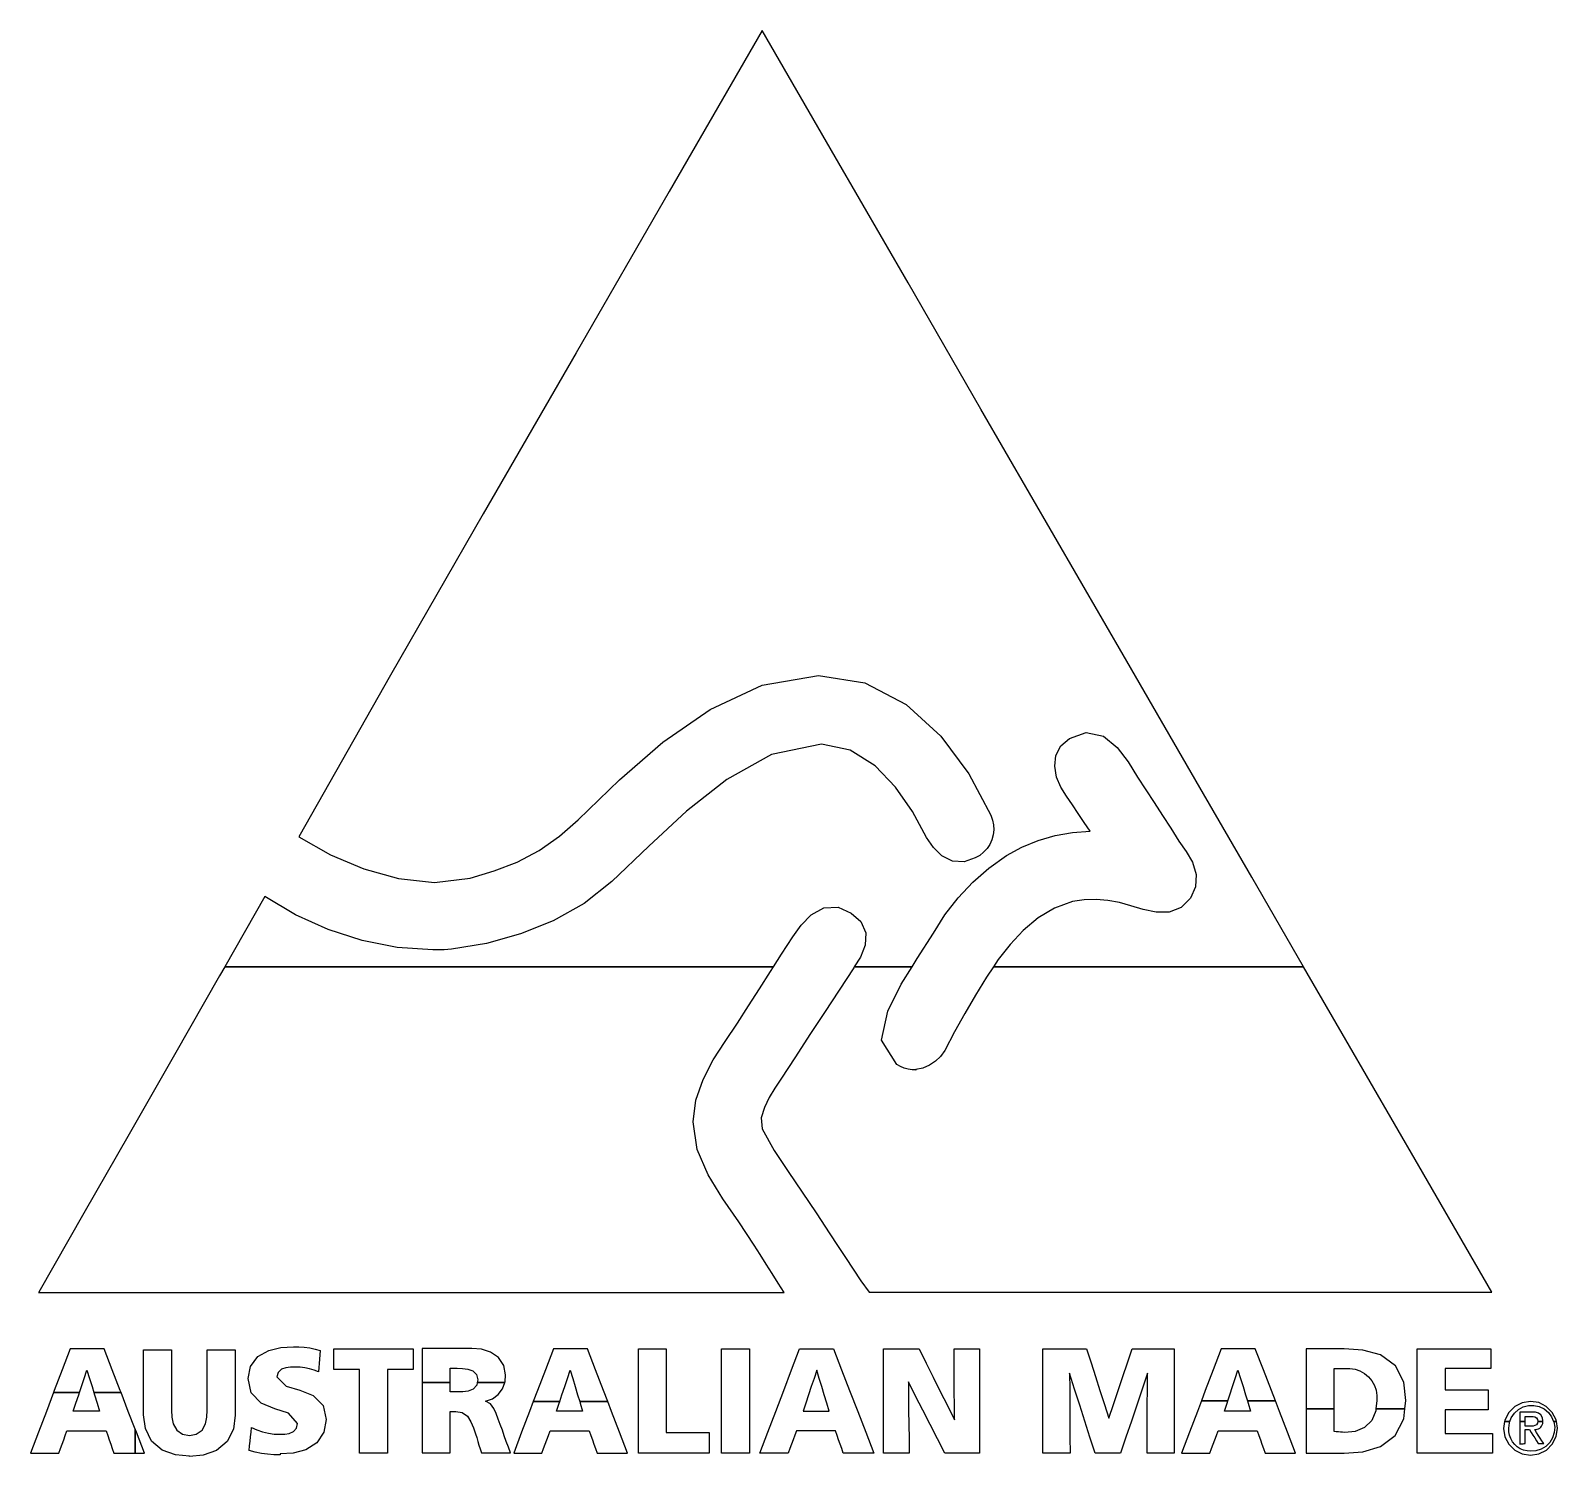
# Model space of a CAD drawing. Extents: x 0 to 37.9, y -35.4 to 0.
import ezdxf

# ---------------------------------------------------------------- set-up
doc = ezdxf.new("R2010")
doc.units = 0
doc.layers.get('0').update_dxf_attribs({"linetype": 'continuous'})

msp = doc.modelspace()

# ---------------------------------------------------------------- linework, layer by layer
at = {"color": 0}
for points in [[(18.174, 0), (15.863, -4), (13.553, -8.003), (11.246, -12.005), (8.944, -16.011), (6.667, -20.032), (7.449, -20.474), (8.276, -20.825), (9.14, -21.068), (10.032, -21.163), (10.922, -21.053), (11.514, -20.875), (12.09, -20.655), (12.639, -20.372), (13.139, -20.011), (13.607, -19.608), (14.634, -18.615), (15.711, -17.677), (16.885, -16.864), (18.177, -16.261), (19.579, -16.018), (20.725, -16.208), (21.755, -16.746), (22.616, -17.53), (23.313, -18.463), (23.855, -19.494), (23.899, -19.612), (23.925, -19.734), (23.93, -19.859), (23.916, -19.983), (23.883, -20.104), (23.831, -20.217), (23.762, -20.322), (23.678, -20.414), (23.58, -20.491), (23.471, -20.553), (23.193, -20.648), (22.9, -20.632), (22.638, -20.498), (22.429, -20.291), (22.262, -20.047), (21.907, -19.403), (21.489, -18.799), (20.981, -18.269), (20.363, -17.877), (19.648, -17.727), (18.407, -17.982), (17.296, -18.602), (16.298, -19.396), (15.361, -20.261), (14.441, -21.143), (13.752, -21.686), (12.985, -22.114), (12.17, -22.443), (11.324, -22.681), (10.456, -22.82), (10.364, -22.829), (10.272, -22.835), (10.179, -22.838), (10.086, -22.839), (9.993, -22.839), (9.108, -22.781), (8.239, -22.604), (7.395, -22.328), (6.586, -21.965), (5.821, -21.516), (4.825, -23.258), (9.369, -23.258), (13.914, -23.258), (18.458, -23.258), (18.66, -22.943), (18.939, -22.516), (19.148, -22.224), (19.396, -21.966), (19.707, -21.791), (20.062, -21.779), (20.389, -21.923), (20.625, -22.13), (20.755, -22.413), (20.736, -22.725), (20.615, -23.016), (20.465, -23.258), (21.899, -23.258), (22.027, -23.052), (22.429, -22.421), (22.715, -21.97), (23.043, -21.548), (23.409, -21.159), (23.81, -20.807), (24.244, -20.495), (24.628, -20.285), (25.034, -20.118), (25.454, -19.995), (25.886, -19.919), (26.323, -19.889), (26.177, -19.671), (26.03, -19.454), (25.885, -19.236), (25.74, -19.017), (25.596, -18.799), (25.487, -18.548), (25.443, -18.278), (25.474, -18.008), (25.599, -17.766), (25.807, -17.59), (26.225, -17.44), (26.655, -17.53), (26.998, -17.812), (27.265, -18.17), (27.503, -18.547), (27.711, -18.863), (27.918, -19.18), (28.123, -19.498), (28.328, -19.815), (28.53, -20.135), (28.709, -20.392), (28.865, -20.663), (28.958, -20.962), (28.945, -21.273), (28.813, -21.556), (28.585, -21.784), (28.285, -21.902), (27.961, -21.905), (27.643, -21.837), (27.332, -21.746), (27.051, -21.662), (26.763, -21.609), (26.472, -21.587), (26.179, -21.595), (25.889, -21.635), (25.44, -21.8), (25.029, -22.046), (24.663, -22.354), (24.334, -22.703), (24.037, -23.08), (23.92, -23.258), (27.773, -23.258), (31.626, -23.258), (30.338, -21.031), (29.05, -18.804), (27.237, -15.67), (25.425, -12.536), (23.612, -9.402), (21.8, -6.268), (19.987, -3.134)], [(18.458, -23.258), (13.914, -23.258), (9.369, -23.258), (4.825, -23.258), (4.697, -23.481), (3.574, -25.448), (2.45, -27.413), (1.327, -29.379), (0.204, -31.345), (0.203, -31.346), (0.202, -31.348), (0.201, -31.35), (0.199, -31.352), (0.198, -31.353), (3.903, -31.353), (7.607, -31.353), (11.311, -31.353), (15.015, -31.353), (18.719, -31.353), (18.572, -31.116), (18.424, -30.879), (18.275, -30.643), (18.126, -30.406), (17.976, -30.17), (17.592, -29.593), (17.202, -29.019), (16.838, -28.428), (16.562, -27.793), (16.46, -27.109), (16.528, -26.569), (16.709, -26.055), (16.962, -25.572), (17.257, -25.113), (17.563, -24.662), (17.837, -24.232), (18.111, -23.802), (18.385, -23.372)], [(31.626, -23.258), (27.773, -23.258), (23.92, -23.258), (23.749, -23.517), (23.473, -23.962), (23.208, -24.415), (22.955, -24.874), (22.714, -25.339), (22.609, -25.483), (22.481, -25.606), (22.332, -25.704), (22.168, -25.774), (21.995, -25.813), (21.996, -25.814), (21.997, -25.816), (21.998, -25.818), (21.999, -25.819), (22, -25.821), (21.899, -25.817), (21.8, -25.801), (21.703, -25.774), (21.61, -25.736), (21.521, -25.688), (21.14, -25.084), (21.294, -24.357), (21.631, -23.689), (21.899, -23.258), (20.465, -23.258), (20.449, -23.283), (20.088, -23.837), (19.726, -24.39), (19.364, -24.944), (19.002, -25.498), (18.64, -26.051), (18.488, -26.276), (18.348, -26.509), (18.23, -26.754), (18.152, -27.014), (18.174, -27.281), (18.476, -27.824), (18.818, -28.344), (19.168, -28.859), (19.516, -29.374), (19.86, -29.893), (20.051, -30.185), (20.242, -30.477), (20.433, -30.769), (20.625, -31.06), (20.831, -31.34), (23.925, -31.34), (27.019, -31.34), (30.113, -31.34), (33.207, -31.34), (36.301, -31.34), (34.488, -28.206), (32.676, -25.072)], [(0.984, -32.75), (0.788, -33.267), (0.591, -33.785), (0.572, -33.834), (1.215, -33.834), (1.265, -33.688), (1.334, -33.485), (1.402, -33.282), (1.465, -33.485), (1.527, -33.688), (1.572, -33.834), (2.248, -33.834), (2.23, -33.786), (2.03, -33.268), (1.831, -32.75), (1.661, -32.75), (1.492, -32.75), (1.323, -32.75), (1.153, -32.75)], [(3.945, -35.412), (3.598, -35.379), (3.271, -35.264), (3.006, -35.041), (2.853, -34.73), (2.81, -34.385), (2.81, -34.064), (2.81, -33.742), (2.81, -33.42), (2.81, -33.098), (2.81, -32.777), (2.948, -32.777), (3.086, -32.777), (3.224, -32.777), (3.362, -32.777), (3.5, -32.777), (3.5, -33.075), (3.5, -33.374), (3.5, -33.672), (3.5, -33.971), (3.5, -34.269), (3.51, -34.444), (3.547, -34.615), (3.631, -34.769), (3.773, -34.869), (3.945, -34.899), (4.118, -34.869), (4.26, -34.769), (4.344, -34.616), (4.382, -34.444), (4.392, -34.269), (4.392, -33.97), (4.392, -33.672), (4.392, -33.373), (4.392, -33.075), (4.392, -32.777), (4.53, -32.777), (4.668, -32.777), (4.806, -32.777), (4.945, -32.777), (5.083, -32.777), (5.083, -33.1), (5.083, -33.424), (5.083, -33.748), (5.083, -34.072), (5.083, -34.396), (5.039, -34.741), (4.885, -35.052), (4.62, -35.275), (4.292, -35.39), (3.945, -35.422), (3.945, -35.42), (3.945, -35.418), (3.945, -35.416), (3.945, -35.414)], [(6.202, -35.385), (6.045, -35.381), (5.889, -35.367), (5.734, -35.345), (5.581, -35.313), (5.429, -35.272), (5.441, -35.158), (5.454, -35.044), (5.466, -34.931), (5.478, -34.817), (5.49, -34.703), (5.624, -34.764), (5.764, -34.812), (5.908, -34.846), (6.054, -34.866), (6.202, -34.872), (6.316, -34.867), (6.428, -34.848), (6.533, -34.803), (6.608, -34.718), (6.63, -34.607), (6.41, -34.349), (6.065, -34.236), (5.731, -34.096), (5.48, -33.84), (5.403, -33.488), (5.462, -33.186), (5.649, -32.941), (5.919, -32.791), (6.22, -32.716), (6.53, -32.695), (6.666, -32.697), (6.801, -32.708), (6.936, -32.728), (7.068, -32.756), (7.199, -32.792), (7.191, -32.898), (7.182, -33.004), (7.174, -33.11), (7.165, -33.215), (7.157, -33.322), (7.046, -33.278), (6.932, -33.244), (6.815, -33.22), (6.697, -33.206), (6.578, -33.203), (6.461, -33.206), (6.346, -33.222), (6.236, -33.258), (6.148, -33.333), (6.117, -33.443), (6.354, -33.674), (6.694, -33.774), (7.02, -33.909), (7.266, -34.159), (7.342, -34.502), (7.29, -34.82), (7.113, -35.088), (6.838, -35.257), (6.525, -35.337), (6.202, -35.359), (6.202, -35.364), (6.202, -35.369), (6.202, -35.375), (6.202, -35.38)], [(8.176, -33.261), (8.048, -33.261), (7.919, -33.261), (7.792, -33.261), (7.663, -33.261), (7.535, -33.261), (7.535, -33.159), (7.535, -33.057), (7.535, -32.955), (7.535, -32.853), (7.535, -32.75), (7.929, -32.75), (8.323, -32.75), (8.717, -32.75), (9.11, -32.75), (9.504, -32.75), (9.504, -32.852), (9.504, -32.954), (9.504, -33.056), (9.504, -33.158), (9.504, -33.261), (9.376, -33.261), (9.248, -33.261), (9.12, -33.261), (8.992, -33.261), (8.864, -33.261), (8.864, -33.676), (8.864, -34.092), (8.864, -34.507), (8.864, -34.923), (8.864, -35.338), (8.726, -35.338), (8.588, -35.338), (8.451, -35.338), (8.313, -35.338), (8.176, -35.338), (8.176, -34.922), (8.176, -34.507), (8.176, -34.091), (8.176, -33.676)], [(9.731, -33.581), (10.422, -33.581), (10.422, -33.581), (10.422, -33.464), (10.422, -33.346), (10.422, -33.229), (10.458, -33.229), (10.494, -33.229), (10.53, -33.229), (10.566, -33.229), (10.602, -33.229), (10.733, -33.234), (10.863, -33.253), (10.986, -33.298), (11.079, -33.388), (11.11, -33.515), (11.098, -33.581), (11.785, -33.581), (11.788, -33.572), (11.798, -33.393), (11.757, -33.159), (11.627, -32.961), (11.43, -32.829), (11.202, -32.76), (10.964, -32.74), (10.718, -32.74), (10.471, -32.74), (10.225, -32.74), (9.978, -32.74), (9.731, -32.74), (9.731, -33.257)], [(12.49, -34.059), (13.148, -34.059), (13.203, -33.891), (13.271, -33.688), (13.339, -33.485), (13.406, -33.282), (13.468, -33.485), (13.53, -33.688), (13.592, -33.891), (13.643, -34.059), (14.34, -34.059), (14.234, -33.786), (14.034, -33.268), (13.835, -32.75), (13.666, -32.75), (13.496, -32.75), (13.327, -32.75), (13.158, -32.75), (12.988, -32.75), (12.791, -33.267), (12.595, -33.785)], [(15.1, -32.75), (15.238, -32.75), (15.377, -32.75), (15.516, -32.75), (15.654, -32.75), (15.793, -32.75), (15.793, -33.165), (15.793, -33.581), (15.793, -33.996), (15.793, -34.412), (15.793, -34.827), (16.006, -34.827), (16.22, -34.827), (16.433, -34.827), (16.646, -34.827), (16.859, -34.827), (16.859, -34.929), (16.859, -35.031), (16.859, -35.133), (16.859, -35.235), (16.859, -35.338), (16.507, -35.338), (16.155, -35.338), (15.803, -35.338), (15.451, -35.338), (15.1, -35.338), (15.1, -34.82), (15.1, -34.303), (15.1, -33.785), (15.1, -33.267)], [(17.169, -32.75), (17.306, -32.75), (17.444, -32.75), (17.581, -32.75), (17.719, -32.75), (17.857, -32.75), (17.857, -33.268), (17.857, -33.785), (17.857, -34.303), (17.857, -34.821), (17.857, -35.338), (17.719, -35.338), (17.582, -35.338), (17.444, -35.338), (17.306, -35.338), (17.169, -35.338), (17.169, -34.82), (17.169, -34.303), (17.169, -33.785), (17.169, -33.267)], [(18.121, -35.338), (18.318, -34.82), (18.514, -34.303), (18.71, -33.785), (18.907, -33.267), (19.103, -32.75), (19.272, -32.75), (19.441, -32.75), (19.609, -32.75), (19.778, -32.75), (19.947, -32.75), (20.147, -33.268), (20.348, -33.785), (20.549, -34.303), (20.749, -34.821), (20.95, -35.338), (20.798, -35.338), (20.646, -35.338), (20.494, -35.338), (20.342, -35.338), (20.19, -35.338), (20.152, -35.228), (20.113, -35.118), (20.075, -35.008), (20.036, -34.898), (19.997, -34.787), (19.803, -34.787), (19.609, -34.787), (19.415, -34.787), (19.22, -34.787), (19.026, -34.787), (18.985, -34.897), (18.945, -35.007), (18.904, -35.117), (18.863, -35.228), (18.822, -35.338), (18.682, -35.338), (18.542, -35.338), (18.402, -35.338), (18.262, -35.338)], [(21.193, -32.75), (21.369, -32.75), (21.545, -32.75), (21.72, -32.75), (21.896, -32.75), (22.072, -32.75), (22.248, -33.102), (22.424, -33.454), (22.6, -33.806), (22.776, -34.158), (22.953, -34.51), (22.951, -34.158), (22.949, -33.806), (22.948, -33.454), (22.946, -33.102), (22.945, -32.75), (23.071, -32.75), (23.197, -32.75), (23.322, -32.75), (23.448, -32.75), (23.574, -32.75), (23.574, -33.268), (23.574, -33.785), (23.574, -34.303), (23.574, -34.821), (23.574, -35.338), (23.403, -35.338), (23.231, -35.338), (23.06, -35.338), (22.889, -35.338), (22.717, -35.338), (22.535, -34.984), (22.353, -34.63), (22.171, -34.276), (21.989, -33.921), (21.807, -33.568), (21.811, -33.922), (21.815, -34.276), (21.82, -34.63), (21.824, -34.984), (21.828, -35.338), (21.701, -35.338), (21.574, -35.338), (21.447, -35.338), (21.32, -35.338), (21.193, -35.338), (21.193, -34.82), (21.193, -34.303), (21.193, -33.785), (21.193, -33.267)], [(25.149, -32.75), (25.366, -32.75), (25.584, -32.75), (25.801, -32.75), (26.019, -32.75), (26.236, -32.75), (26.347, -33.095), (26.457, -33.439), (26.568, -33.784), (26.679, -34.128), (26.789, -34.473), (26.905, -34.128), (27.021, -33.784), (27.137, -33.439), (27.253, -33.094), (27.368, -32.75), (27.577, -32.75), (27.787, -32.75), (27.995, -32.75), (28.205, -32.75), (28.414, -32.75), (28.414, -33.268), (28.414, -33.785), (28.414, -34.303), (28.414, -34.821), (28.414, -35.338), (28.279, -35.338), (28.144, -35.338), (28.009, -35.338), (27.874, -35.338), (27.739, -35.338), (27.741, -34.94), (27.742, -34.543), (27.744, -34.145), (27.745, -33.748), (27.747, -33.351), (27.614, -33.748), (27.48, -34.146), (27.347, -34.543), (27.213, -34.941), (27.08, -35.338), (26.953, -35.338), (26.826, -35.338), (26.699, -35.338), (26.572, -35.338), (26.445, -35.338), (26.319, -34.94), (26.192, -34.543), (26.066, -34.145), (25.939, -33.748), (25.813, -33.351), (25.815, -33.748), (25.818, -34.146), (25.821, -34.543), (25.823, -34.941), (25.826, -35.338), (25.691, -35.338), (25.555, -35.338), (25.42, -35.338), (25.284, -35.338), (25.149, -35.338), (25.149, -34.82), (25.149, -34.303), (25.149, -33.785), (25.149, -33.267)], [(29.087, -34.042), (29.744, -34.042), (29.794, -33.891), (29.861, -33.688), (29.928, -33.485), (29.996, -33.282), (30.059, -33.485), (30.122, -33.688), (30.185, -33.891), (30.232, -34.042), (30.926, -34.042), (30.827, -33.786), (30.627, -33.268), (30.427, -32.75), (30.257, -32.75), (30.087, -32.75), (29.918, -32.75), (29.748, -32.75), (29.578, -32.75), (29.381, -33.267), (29.184, -33.785)], [(31.692, -34.24), (32.385, -34.24), (32.385, -34.179), (32.385, -33.866), (32.385, -33.553), (32.385, -33.24), (32.438, -33.24), (32.491, -33.24), (32.544, -33.24), (32.596, -33.24), (32.65, -33.24), (32.778, -33.237), (32.905, -33.256), (33.027, -33.299), (33.139, -33.362), (33.238, -33.445), (33.32, -33.544), (33.384, -33.656), (33.426, -33.778), (33.447, -33.905), (33.443, -34.034), (33.423, -34.24), (34.143, -34.24), (34.168, -34.034), (34.114, -33.577), (33.907, -33.169), (33.537, -32.9), (33.094, -32.78), (32.634, -32.75), (32.446, -32.75), (32.257, -32.75), (32.069, -32.75), (31.88, -32.75), (31.692, -32.75), (31.692, -33.267), (31.692, -33.785)], [(34.451, -32.75), (34.816, -32.75), (35.182, -32.75), (35.547, -32.75), (35.912, -32.75), (36.277, -32.75), (36.277, -32.848), (36.277, -32.946), (36.277, -33.044), (36.277, -33.141), (36.277, -33.24), (36.05, -33.24), (35.823, -33.24), (35.596, -33.24), (35.369, -33.24), (35.142, -33.24), (35.142, -33.346), (35.142, -33.452), (35.142, -33.558), (35.142, -33.665), (35.142, -33.771), (35.356, -33.771), (35.571, -33.771), (35.785, -33.771), (35.999, -33.771), (36.214, -33.771), (36.214, -33.87), (36.214, -33.968), (36.214, -34.066), (36.214, -34.165), (36.214, -34.264), (35.999, -34.264), (35.785, -34.264), (35.571, -34.264), (35.356, -34.264), (35.142, -34.264), (35.142, -34.38), (35.142, -34.497), (35.142, -34.614), (35.142, -34.731), (35.142, -34.848), (35.377, -34.848), (35.613, -34.848), (35.848, -34.848), (36.084, -34.848), (36.319, -34.848), (36.319, -34.946), (36.319, -35.044), (36.319, -35.142), (36.319, -35.239), (36.319, -35.338), (35.946, -35.338), (35.572, -35.338), (35.198, -35.338), (34.825, -35.338), (34.451, -35.338), (34.451, -34.82), (34.451, -34.303), (34.451, -33.785), (34.451, -33.267)], [(19.844, -34.298), (19.781, -34.095), (19.719, -33.891), (19.656, -33.688), (19.594, -33.485), (19.532, -33.282), (19.464, -33.485), (19.396, -33.688), (19.328, -33.891), (19.261, -34.095), (19.193, -34.298), (19.323, -34.298), (19.453, -34.298), (19.583, -34.298), (19.714, -34.298)], [(9.731, -33.581), (9.731, -33.776), (9.731, -34.294), (9.731, -34.812), (9.731, -35.33), (9.87, -35.33), (10.008, -35.33), (10.146, -35.33), (10.284, -35.33), (10.422, -35.33), (10.422, -35.125), (10.422, -34.92), (10.422, -34.716), (10.422, -34.511), (10.422, -34.306), (10.451, -34.306), (10.48, -34.306), (10.509, -34.306), (10.538, -34.306), (10.567, -34.306), (10.726, -34.329), (10.857, -34.422), (10.94, -34.559), (11.002, -34.708), (11.054, -34.861), (11.084, -34.955), (11.112, -35.049), (11.141, -35.143), (11.171, -35.236), (11.2, -35.33), (11.343, -35.33), (11.488, -35.33), (11.631, -35.33), (11.776, -35.33), (11.92, -35.33), (11.87, -35.189), (11.82, -35.048), (11.77, -34.907), (11.721, -34.767), (11.671, -34.626), (11.618, -34.493), (11.569, -34.359), (11.513, -34.227), (11.428, -34.114), (11.303, -34.046), (11.473, -33.989), (11.618, -33.884), (11.726, -33.741), (11.785, -33.581), (11.098, -33.581), (11.086, -33.648), (10.999, -33.749), (10.872, -33.798), (10.738, -33.814), (10.602, -33.817), (10.566, -33.817), (10.53, -33.817), (10.493, -33.817), (10.458, -33.817), (10.422, -33.817), (10.422, -33.699), (10.422, -33.581)], [(2.248, -33.834), (1.572, -33.834), (1.59, -33.891), (1.652, -34.095), (1.715, -34.298), (1.583, -34.298), (1.452, -34.298), (1.321, -34.298), (1.19, -34.298), (1.058, -34.298), (1.127, -34.095), (1.196, -33.891), (1.215, -33.834), (0.572, -33.834), (0.394, -34.303), (0.197, -34.82), (0, -35.338), (0.14, -35.338), (0.281, -35.338), (0.421, -35.338), (0.561, -35.338), (0.701, -35.338), (0.742, -35.227), (0.783, -35.117), (0.824, -35.007), (0.864, -34.898), (0.905, -34.788), (1.1, -34.788), (1.294, -34.788), (1.489, -34.788), (1.684, -34.788), (1.878, -34.788), (1.917, -34.898), (1.955, -35.008), (1.993, -35.118), (2.031, -35.228), (2.069, -35.338), (2.221, -35.338), (2.373, -35.338), (2.524, -35.338), (2.599, -35.338), (2.599, -34.744), (2.429, -34.303)], [(12.49, -34.059), (12.398, -34.303), (12.201, -34.82), (12.004, -35.338), (12.143, -35.338), (12.282, -35.338), (12.421, -35.338), (12.561, -35.338), (12.7, -35.338), (12.742, -35.227), (12.784, -35.117), (12.826, -35.007), (12.867, -34.898), (12.909, -34.788), (13.103, -34.788), (13.297, -34.788), (13.492, -34.788), (13.686, -34.788), (13.88, -34.788), (13.919, -34.898), (13.957, -35.008), (13.996, -35.118), (14.035, -35.228), (14.073, -35.338), (14.225, -35.338), (14.377, -35.338), (14.529, -35.338), (14.681, -35.338), (14.833, -35.338), (14.633, -34.821), (14.434, -34.303), (14.34, -34.059), (13.643, -34.059), (13.654, -34.095), (13.716, -34.298), (13.586, -34.298), (13.457, -34.298), (13.327, -34.298), (13.198, -34.298), (13.068, -34.298), (13.136, -34.095), (13.148, -34.059)], [(29.087, -34.042), (28.987, -34.303), (28.79, -34.82), (28.594, -35.338), (28.734, -35.338), (28.874, -35.338), (29.014, -35.338), (29.154, -35.338), (29.295, -35.338), (29.336, -35.227), (29.378, -35.117), (29.418, -35.007), (29.46, -34.898), (29.501, -34.788), (29.696, -34.788), (29.891, -34.788), (30.085, -34.788), (30.28, -34.788), (30.475, -34.788), (30.513, -34.898), (30.552, -35.008), (30.591, -35.118), (30.629, -35.228), (30.668, -35.338), (30.82, -35.338), (30.972, -35.338), (31.124, -35.338), (31.276, -35.338), (31.427, -35.338), (31.228, -34.821), (31.027, -34.303), (30.926, -34.042), (30.232, -34.042), (30.248, -34.095), (30.311, -34.298), (30.181, -34.298), (30.05, -34.298), (29.92, -34.298), (29.79, -34.298), (29.66, -34.298), (29.727, -34.095), (29.744, -34.042)], [(36.621, -34.554), (36.75, -34.554), (36.785, -34.459), (36.862, -34.347), (36.962, -34.256), (37.081, -34.191), (37.213, -34.156), (37.349, -34.153), (37.481, -34.182), (37.603, -34.242), (37.708, -34.329), (37.788, -34.437), (37.838, -34.554), (37.906, -34.554), (37.9, -34.515), (37.804, -34.329), (37.656, -34.181), (37.469, -34.086), (37.262, -34.055), (37.056, -34.088), (36.87, -34.183), (36.722, -34.332), (36.627, -34.518), (36.621, -34.554)], [(31.692, -34.24), (31.692, -34.303), (31.692, -34.82), (31.692, -35.338), (31.88, -35.338), (32.069, -35.338), (32.257, -35.338), (32.446, -35.338), (32.634, -35.338), (33.095, -35.305), (33.537, -35.176), (33.904, -34.901), (34.113, -34.491), (34.143, -34.24), (33.423, -34.24), (33.418, -34.288), (33.323, -34.526), (33.143, -34.706), (32.905, -34.801), (32.65, -34.827), (32.596, -34.823), (32.544, -34.819), (32.491, -34.814), (32.438, -34.81), (32.385, -34.806), (32.385, -34.493), (32.385, -34.24)], [(36.999, -34.554), (37.129, -34.554), (37.129, -34.526), (37.129, -34.478), (37.129, -34.43), (37.159, -34.43), (37.189, -34.43), (37.219, -34.43), (37.249, -34.43), (37.28, -34.43), (37.326, -34.433), (37.371, -34.441), (37.411, -34.464), (37.436, -34.501), (37.444, -34.547), (37.443, -34.554), (37.571, -34.554), (37.571, -34.538), (37.561, -34.461), (37.524, -34.392), (37.46, -34.346), (37.385, -34.325), (37.306, -34.319), (37.245, -34.319), (37.184, -34.319), (37.122, -34.319), (37.061, -34.319), (36.999, -34.319), (36.999, -34.478)], [(2.599, -34.744), (2.599, -35.338), (2.676, -35.338), (2.828, -35.338), (2.629, -34.821)], [(36.621, -34.554), (36.595, -34.725), (36.627, -34.932), (36.722, -35.118), (36.871, -35.266), (37.057, -35.361), (37.264, -35.393), (37.471, -35.36), (37.658, -35.264), (37.805, -35.115), (37.901, -34.929), (37.933, -34.721), (37.906, -34.554), (37.838, -34.554), (37.842, -34.562), (37.864, -34.696), (37.854, -34.831), (37.812, -34.961), (37.741, -35.076), (37.645, -35.173), (37.529, -35.243), (37.399, -35.284), (37.264, -35.293), (37.177, -35.285), (37.091, -35.264), (37.01, -35.229), (36.936, -35.182), (36.871, -35.123), (36.816, -35.055), (36.772, -34.978), (36.741, -34.896), (36.724, -34.809), (36.721, -34.721), (36.738, -34.587), (36.75, -34.554)], [(36.999, -34.554), (36.999, -34.637), (36.999, -34.795), (36.999, -34.954), (36.999, -35.113), (37.026, -35.111), (37.051, -35.108), (37.077, -35.106), (37.103, -35.104), (37.129, -35.102), (37.129, -35.033), (37.129, -34.964), (37.129, -34.895), (37.129, -34.825), (37.129, -34.756), (37.151, -34.756), (37.172, -34.756), (37.194, -34.756), (37.215, -34.756), (37.238, -34.756), (37.281, -34.825), (37.325, -34.894), (37.369, -34.963), (37.413, -35.033), (37.457, -35.102), (37.484, -35.102), (37.511, -35.102), (37.538, -35.102), (37.565, -35.102), (37.592, -35.102), (37.547, -35.033), (37.502, -34.964), (37.457, -34.895), (37.412, -34.825), (37.367, -34.756), (37.401, -34.754), (37.433, -34.746), (37.464, -34.734), (37.493, -34.716), (37.518, -34.693), (37.539, -34.667), (37.555, -34.637), (37.566, -34.606), (37.571, -34.573), (37.571, -34.554), (37.443, -34.554), (37.438, -34.593), (37.414, -34.634), (37.373, -34.657), (37.327, -34.666), (37.28, -34.668), (37.249, -34.668), (37.219, -34.668), (37.189, -34.668), (37.159, -34.668), (37.129, -34.668), (37.129, -34.621), (37.129, -34.573), (37.129, -34.554)]]:
    msp.add_lwpolyline(points, close=True, dxfattribs=at)

doc.saveas('drawing.dxf')
